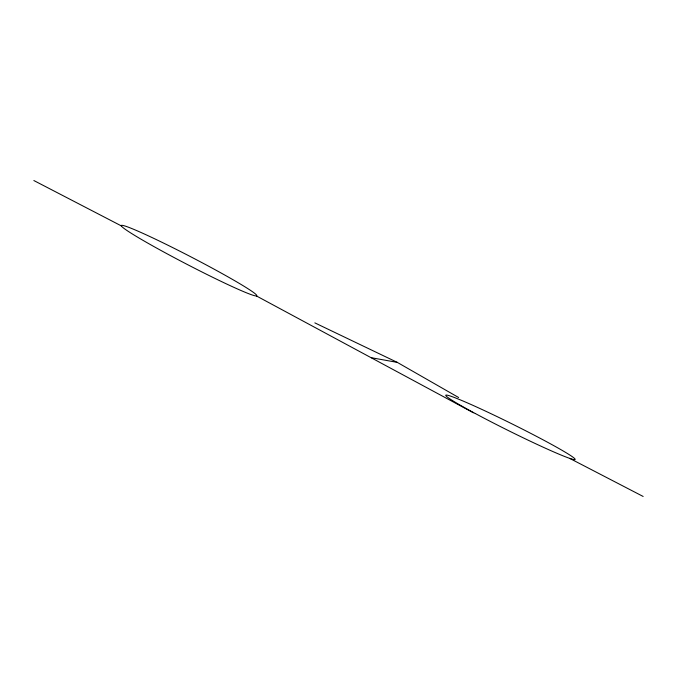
<?xml version="1.0" encoding="UTF-8"?>
<svg xmlns="http://www.w3.org/2000/svg" width="677" height="677" viewBox="0 0 677 677"><rect width="100%" height="100%" fill="white"/><g stroke="black" fill="none" stroke-linecap="round" stroke-linejoin="round"><path stroke-width="1.02" d="M371.47 357.744L397.306 362.39L458.625 397.509M314.847 322.878L397.306 362.39M33.85 180.539L121.344 225.898M569.772 458.422L643.15 496.461M256.405 295.934A76.256 4.214 27.4 0 1 150.302 244.532A76.256 4.214 27.4 0 1 160.127 241.418A76.256 4.214 27.4 0 1 256.405 295.934L473.435 412.801M475.271 413.503A72.134 3.791 26.4 0 0 575.027 459.556A72.134 3.791 26.4 0 0 481.169 409.094A72.134 3.791 26.4 0 0 475.271 413.503"/></g></svg>
